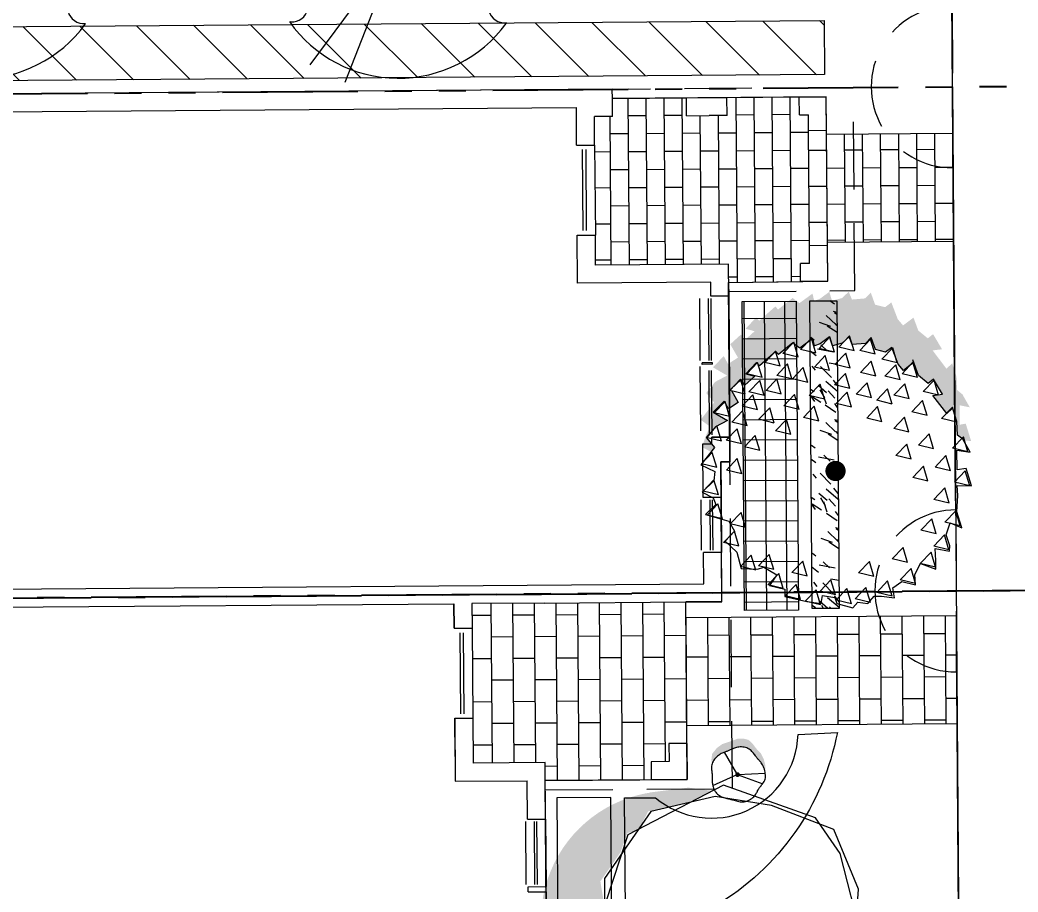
# Model space of a CAD drawing. Header units: feet. Extents: x 919634 to 928945, y 707022 to 708026.
# Drawn here: x 920291.28 to 920328.21, y 707419.77 to 707452.06 of the extents above; entities that cross this region are included whole.
import ezdxf

# ---------------------------------------------------------------- set-up
doc = ezdxf.new("R2010")
doc.units = ezdxf.units.FT
doc.header["$LTSCALE"] = 20
doc.header["$MEASUREMENT"] = 0
for name, pattern in [('HIDDEN2', [0.1875, 0.125, -0.0625]), ('Site Plan$0$HIDDEN2', [0.1875, 0.125, -0.0625]), ('Site Plan$0$PHANTOM2', [1.25, 0.625, -0.125, 0.125, -0.125, 0.125, -0.125])]:
    doc.linetypes.add(name, pattern=pattern)
for name, color, linetype in [('-u-site-utility clear zone', 252, 'HIDDEN2'), ('-u-site-xref', 7, 'Continuous'), ('LK-TREE-013M', 6, 'Continuous'), ('LK-TREE-035M', 123, 'Continuous'), ('LK-TREE-050M', 2, 'Continuous'), ('LK-TREE-TRNK', 32, 'Continuous'), ('LP-ANNO-LABL-SHRB', 2, 'Continuous'), ('LP-PATT-SHAR', 4, 'Continuous'), ('LP-SHAR-BRDR-CONT', 123, 'Continuous'), ('LP-TREE', 15, 'Continuous'), ('Site Plan$0$-u-site-bldg_interior', 252, 'Continuous'), ('Site Plan$0$SP-BLDG-ROOF ABOVE', 4, 'Site Plan$0$HIDDEN2'), ('Site Plan$0$SP-LOT PAVERS', 254, 'Continuous'), ('x-Villa6-LP Block$0$L-002', 253, 'Continuous'), ('x-Villa6-LP Block$0$LK-SHRB-013M', 253, 'Continuous'), ('x-Villa6-LP Block$0$LK-SHRB-035M', 253, 'Continuous'), ('x-Villa6-LP Block$0$LK-SHRB-TRNK', 253, 'Continuous'), ('x-Villa6-LP Block$0$LK-TREE-013M', 253, 'Continuous'), ('x-Villa6-LP Block$0$LK-TREE-025M', 253, 'Continuous'), ('x-Villa6-LP Block$0$LK-TREE-050M', 253, 'Continuous'), ('x-Villa6-LP Block$0$LK-TREE-TRNK', 253, 'Continuous'), ('x-Villa6-LP Block$0$LP-PATT-SHAR', 253, 'Continuous'), ('x-Villa6-LP Block$0$LP-SHAR-BRDR-CONT', 253, 'Continuous'), ('x-Villa6-LP Block$0$LP-SHRB', 253, 'Continuous'), ('x-Villa6-LP Block$0$LP-TREE', 253, 'Continuous')]:
    doc.layers.add(name, color=color, linetype=linetype)
for name, color, linetype, lineweight in [('Site Plan$0$SP-LOT LINES', 252, 'Site Plan$0$PHANTOM2', 40), ('Site Plan$0$SP-SIDEWALK', 2, 'Continuous', 25), ('SP-BUILDING-FOOTPRINT', 1, 'Continuous', 25)]:
    doc.layers.add(name, color=color, linetype=linetype, lineweight=lineweight)
for name, color, linetype, plot in [('x-Villa6-LP Block$0$LK-SHRB-SHAD', 253, 'Continuous', False), ('x-Villa6-LP Block$0$LK-TREE-SHAD', 253, 'Continuous', False), ('x-Villa6-LP Block$0$LK-TREE-SHAD-SM30', 253, 'Continuous', False), ('x-Villa6-LP Block$0$LK-TREE-SHAD-SM40', 253, 'Continuous', False), ('x-Villa6-LP Block$0$LK-TREE-SHAD-SM50', 253, 'Continuous', False)]:
    doc.layers.add(name, color=color, linetype=linetype, plot=plot)
doc.layers.get('-u-site-xref').off()

# ---------------------------------------------------------------- blocks, each defined once
blk = doc.blocks.new('Site Plan')
at = {"layer": 'Site Plan$0$SP-LOT PAVERS', "extrusion": (7.49369e-08, 5.50407e-10, 1)}
h = blk.add_hatch(dxfattribs=at)
h.set_pattern_fill('AR-B816', color=256, scale=0.083333, angle=90.4271)
h.set_pattern_definition([(90.42714, (920326.4764, 707355.93586), (-0.666648, -0.00497), []), (180.42714, (920326.4764, 707355.93586), (-0.661678, -0.671618), [0.666667, -0.666667])])
h.paths.add_polyline_path([(920321.124, 707447.835), (920321.124, 707447.965), (920320.457, 707447.96), (920320.452, 707448.546), (920320.119, 707448.543), (920320.114, 707449.209), (920317.437, 707449.189), (920317.441, 707448.523), (920315.942, 707448.512), (920315.937, 707449.179), (920313.198, 707449.157), (920313.203, 707448.492), (920312.536, 707448.487), (920312.577, 707442.987), (920317.494, 707443.023), (920317.499, 707442.345), (920320.165, 707442.377), (920320.16, 707443.043), (920320.493, 707443.046), (920320.489, 707443.701), (920321.155, 707443.706), (920321.154, 707443.835), (920325.821, 707443.869), (920325.791, 707447.869)])
h = blk.add_hatch(dxfattribs=at)
h.set_pattern_fill('AR-B816', color=256, scale=0.1, angle=90.4271)
h.set_pattern_definition([(90.4271, (920324.50176, 707352.52614), (-0.799978, -0.005964), []), (180.4271, (920324.50176, 707352.52614), (-0.794014, -0.805942), [0.8, -0.8])])
h.paths.add_polyline_path([(920315.924, 707429.936), (920315.92, 707430.511), (920308.004, 707430.452), (920308.048, 707424.547), (920310.714, 707424.567), (920310.719, 707423.899), (920314.636, 707423.929), (920314.631, 707424.596), (920315.298, 707424.601), (920315.293, 707425.266), (920315.959, 707425.272), (920315.954, 707425.936), (920325.954, 707426.011), (920325.924, 707430.011)])
at = {"layer": 'Site Plan$0$-u-site-bldg_interior', "extrusion": (7.49369e-08, 5.50407e-10, 1)}
for p, q in [((920313.195, 707449.494, 0), (920272.78, 707449.193, 0)), ((920313.198, 707449.156, 0), (920313.195, 707449.492, 0)), ((920313.198, 707449.158, 0), (920315.937, 707449.179, 0)), ((920313.203, 707448.492, 0), (920313.198, 707449.158, 0)), ((920315.937, 707449.179, 0), (920317.437, 707449.19, 0)), ((920315.942, 707448.512, 0), (920315.937, 707449.179, 0)), ((920317.437, 707449.19, 0), (920320.114, 707449.21, 0)), ((920317.441, 707448.523, 0), (920317.437, 707449.19, 0)), ((920320.114, 707449.21, 0), (920321.114, 707449.217, 0)), ((920320.119, 707448.543, 0), (920320.114, 707449.21, 0)), ((920321.124, 707447.965, 0), (920321.114, 707449.217, 0)), ((920273.451, 707448.529, 0), (920311.867, 707448.815, 0)), ((920311.877, 707447.425, 0), (920311.867, 707448.815, 0)), ((920313.203, 707448.492, 0), (920312.536, 707448.487, 0)), ((920312.544, 707447.43, 0), (920312.536, 707448.487, 0)), ((920315.942, 707448.512, 0), (920316.775, 707448.518, 0)), ((920317.441, 707448.523, 0), (920316.775, 707448.518, 0)), ((920320.119, 707448.543, 0), (920320.452, 707448.546, 0)), ((920320.457, 707447.96, 0), (920320.452, 707448.546, 0)), ((920321.124, 707447.965, 0), (920320.457, 707447.96, 0)), ((920321.155, 707443.706, 0), (920321.124, 707447.965, 0)), ((920311.877, 707447.425, 0), (920312.544, 707447.43, 0)), ((920312.087, 707447.26, 0), (920312.109, 707444.26, 0)), ((920312.212, 707447.261, 0), (920312.234, 707444.261, 0)), ((920312.544, 707447.43, 0), (920312.569, 707444.097, 0)), ((920311.902, 707444.092, 0), (920312.569, 707444.097, 0)), ((920311.915, 707442.315, 0), (920311.902, 707444.092, 0)), ((920312.577, 707442.987, 0), (920312.569, 707444.097, 0)), ((920321.155, 707443.706, 0), (920320.489, 707443.701, 0)), ((920320.493, 707443.046, 0), (920320.489, 707443.701, 0)), ((920321.165, 707442.384, 0), (920321.155, 707443.706, 0)), ((920320.493, 707443.046, 0), (920320.16, 707443.043, 0)), ((920320.165, 707442.377, 0), (920320.16, 707443.043, 0)), ((920317.499, 707442.345, 0), (920320.165, 707442.377, 0)), ((920321.165, 707442.384, 0), (920320.165, 707442.377, 0)), ((920316.42, 707441.744, 0), (920316.437, 707439.452, 0)), ((920316.748, 707441.747, 0), (920316.765, 707439.455, 0)), ((920316.84, 707441.747, 0), (920316.858, 707439.455, 0)), ((920317.502, 707441.847, 0), (920317.541, 707436.618, 0)), ((920316.439, 707439.225, 0), (920316.456, 707436.843, 0)), ((920316.906, 707439.372, 0), (920316.521, 707439.369, 0)), ((920316.521, 707439.309, 0), (920316.521, 707439.369, 0)), ((920316.907, 707439.312, 0), (920316.521, 707439.309, 0)), ((920316.907, 707439.312, 0), (920316.906, 707439.372, 0)), ((920316.768, 707439.078, 0), (920316.786, 707436.695, 0)), ((920316.86, 707439.079, 0), (920316.878, 707436.696, 0)), ((920317.541, 707436.618, 0), (920316.879, 707436.613, 0)), ((920317.225, 707434.384, 0), (920317.24, 707432.346, 0)), ((920316.475, 707434.295, 0), (920316.489, 707432.424, 0)), ((920316.803, 707434.297, 0), (920316.817, 707432.427, 0)), ((920316.896, 707434.298, 0), (920316.91, 707432.427, 0)), ((920317.24, 707432.346, 0), (920316.573, 707432.341, 0)), ((920316.582, 707431.183, 0), (920316.573, 707432.341, 0)), ((920317.248, 707431.188, 0), (920317.24, 707432.346, 0)), ((920273.583, 707430.862, 0), (920316.582, 707431.183, 0)), ((920317.253, 707430.523, 0), (920317.248, 707431.188, 0)), ((920271.588, 707430.181, 0), (920307.337, 707430.447, 0)), ((920307.337, 707430.447, 0), (920307.344, 707429.539, 0)), ((920307.344, 707429.539, 0), (920307.337, 707430.447, 0)), ((920310.67, 707430.472, 0), (920308.004, 707430.452, 0)), ((920308.004, 707430.452, 0), (920308.01, 707429.544, 0)), ((920310.67, 707430.472, 0), (920315.92, 707430.511, 0)), ((920317.253, 707430.523, 0), (920315.92, 707430.513, 0)), ((920315.92, 707430.513, 0), (920317.253, 707430.523, 0)), ((920315.959, 707425.272, 0), (920315.92, 707430.511, 0)), ((920307.344, 707429.539, 0), (920308.01, 707429.544, 0)), ((920308.01, 707429.544, 0), (920308.035, 707426.21, 0)), ((920307.553, 707429.374, 0), (920307.576, 707426.374, 0)), ((920307.678, 707429.374, 0), (920307.701, 707426.375, 0)), ((920307.369, 707426.205, 0), (920308.035, 707426.21, 0)), ((920308.035, 707426.21, 0), (920308.048, 707424.547, 0)), ((920307.369, 707426.205, 0), (920307.386, 707423.875, 0)), ((920307.379, 707424.789, 0), (920307.369, 707426.205, 0)), ((920315.959, 707425.272, 0), (920315.293, 707425.267, 0)), ((920315.293, 707425.267, 0), (920315.298, 707424.601, 0)), ((920315.959, 707425.272, 0), (920315.969, 707423.939, 0)), ((920310.714, 707424.567, 0), (920308.048, 707424.547, 0)), ((920310.73, 707422.473, 0), (920310.714, 707424.567, 0)), ((920315.298, 707424.601, 0), (920314.631, 707424.596, 0)), ((920314.631, 707424.596, 0), (920314.636, 707423.929, 0)), ((920307.386, 707423.875, 0), (920310.053, 707423.895, 0)), ((920310.063, 707422.468, 0), (920310.053, 707423.895, 0)), ((920314.636, 707423.929, 0), (920310.719, 707423.9, 0)), ((920315.969, 707423.939, 0), (920314.636, 707423.929, 0)), ((920309.981, 707422.384, 0), (920309.998, 707420.051, 0)), ((920310.063, 707422.468, 0), (920310.73, 707422.473, 0)), ((920310.301, 707422.387, 0), (920310.318, 707420.053, 0)), ((920310.394, 707422.387, 0), (920310.411, 707420.054, 0)), ((920310.73, 707422.473, 0), (920310.749, 707419.973, 0)), ((920310.082, 707419.968, 0), (920310.749, 707419.973, 0)), ((920310.083, 707419.781, 0), (920310.082, 707419.968, 0)), ((920310.75, 707419.786, 0), (920310.749, 707419.973, 0)), ((920310.083, 707419.781, 0), (920310.75, 707419.786, 0)), ((920310.75, 707419.786, 0), (920310.769, 707417.286, 0))]:
    blk.add_line(p, q, dxfattribs=at)
at = {"layer": 'Site Plan$0$-u-site-bldg_interior', "extrusion": (7.49369e-08, 5.50407e-10, 1), "elevation": 0.069}
for points in [[(920317.502, 707441.915), (920317.494, 707443.023), (920312.577, 707442.987)], [(920317.499, 707442.345), (920317.502, 707441.835), (920316.84, 707441.831), (920316.836, 707442.352), (920311.915, 707442.315)], [(920317.215, 707435.699), (920317.548, 707435.702), (920317.541, 707436.618)]]:
    blk.add_lwpolyline(points, dxfattribs=at)
blk.add_lwpolyline([(920317.541, 707436.618), (920317.548, 707435.702), (920317.215, 707435.699), (920317.225, 707434.384), (920316.558, 707434.379), (920316.543, 707436.361), (920316.881, 707436.364), (920316.879, 707436.613)], close=True, dxfattribs=at)
at = {"layer": 'Site Plan$0$SP-BLDG-ROOF ABOVE', "extrusion": (7.49369e-08, 5.50407e-10, 1)}
for p, q in [((920322.112, 707449.558, 0), (920313.195, 707449.492, 0)), ((920322.168, 707442.04, 0), (920322.112, 707449.558, 0)), ((920317.501, 707442.005, 0), (920322.168, 707442.04, 0))]:
    blk.add_line(p, q, dxfattribs=at)
at = {"layer": 'Site Plan$0$SP-BLDG-ROOF ABOVE', "extrusion": (7.49369e-08, 5.50407e-10, 1), "elevation": 0.069}
blk.add_lwpolyline([(920310.722, 707423.551), (920317.638, 707423.602), (920317.548, 707435.7)], dxfattribs=at)
at = {"layer": 'Site Plan$0$SP-LOT LINES', "ltscale": 0.4, "extrusion": (7.49369e-08, 5.50407e-10, 1)}
for p, q in [((920258.78, 707449.086, 0), (920348.778, 707449.757)), ((920348.918, 707431.091), (920258.919, 707430.42, 0)), ((920258.919, 707430.42, 0), (920348.918, 707431.091))]:
    blk.add_line(p, q, dxfattribs=at)
at = {"layer": 'Site Plan$0$SP-SIDEWALK'}
for p, q in [((920325.874, 707436.92), (920325.658, 707466.108)), ((920325.893, 707434.253), (920325.874, 707436.92)), ((920326.031, 707415.587), (920325.93, 707429.254))]:
    blk.add_line(p, q, dxfattribs=at)
at = {"layer": 'Site Plan$0$SP-SIDEWALK', "extrusion": (7.49369e-08, 5.50407e-10, 1)}
for p, q in [((920321.125, 707447.835, 0), (920325.788, 707447.869, 0)), ((920321.154, 707443.835, 0), (920325.817, 707443.869, 0)), ((920315.924, 707429.936, 0), (920325.925, 707430.011, 0)), ((920315.954, 707425.936, 0), (920325.955, 707426.011, 0))]:
    blk.add_line(p, q, dxfattribs=at)
at = {"layer": 'Site Plan$0$SP-SIDEWALK', "extrusion": (7.49369e-08, 5.50407e-10, 1), "elevation": 0.069}
for points in [[(920325.777, 707449.585), (920326.624, 707335.922)], [(920325.779, 707449.585), (920326.626, 707335.922)]]:
    blk.add_lwpolyline(points, dxfattribs=at)
blk = doc.blocks.new('x-Villa6-LP Block$0$TREE-SIMP-007')
at = {"layer": 'x-Villa6-LP Block$0$LK-TREE-SHAD'}
blk.add_hatch(color=256, dxfattribs=at).paths.add_polyline_path([(0.0446, 0.4933), (0.1186, 0.5129), (0.2186, 0.5107), (0.362, 0.476), (0.4816, 0.4108), (0.5968, 0.2935), (0.6686, 0.0957), (0.6708, -0.0759), (0.6294, -0.2193), (0.5555, -0.3345), (0.436, -0.4301), (0.3012, -0.4952), (0.1533, -0.5126), (0.062, -0.4996), (0.1533, -0.4561), (0.3099, -0.4214), (0.349, -0.3475), (0.3903, -0.3388), (0.4186, -0.2628), (0.4968, -0.152), (0.4816, -0.0542), (0.5142, 0.0197), (0.4794, 0.124), (0.4599, 0.3326), (0.3925, 0.3565), (0.1838, 0.4868)])
at = {"layer": 'x-Villa6-LP Block$0$LK-TREE-SHAD-SM30'}
h = blk.add_hatch(color=256, dxfattribs=at)
edge = h.paths.add_edge_path()
edge.add_arc((0.2278, 0), 0.5, 268.9557, 451.0443)
edge.add_arc((0.2096, 0), 0.5, -88.9557, 88.9557, ccw=False)
at = {"layer": 'x-Villa6-LP Block$0$LK-TREE-SHAD-SM40'}
h = blk.add_hatch(color=256, dxfattribs=at)
edge = h.paths.add_edge_path()
edge.add_arc((0.2096, 0), 0.5, 271.0443, 448.9557)
edge.add_arc((0.2096, 0), 0.5, 88.9557, 91.3924)
edge.add_arc((0.1853, 0), 0.5, -88.6076, 88.6076, ccw=False)
edge.add_arc((0.2096, 0), 0.5, 268.6076, 271.0443)
at = {"layer": 'x-Villa6-LP Block$0$LK-TREE-SHAD-SM50'}
h = blk.add_hatch(color=256, dxfattribs=at)
edge = h.paths.add_edge_path()
edge.add_arc((0.1853, 0), 0.5, 271.3924, 448.6076)
edge.add_arc((0.1853, 0), 0.5, 88.6076, 95.2219)
edge.add_arc((0.1591, -0.0014), 0.4997, -86.0659, 92.2148, ccw=False)
edge.add_arc((0.1853, 0), 0.5, 270.9269, 271.3924)
at = {"layer": 'x-Villa6-LP Block$0$LK-TREE-025M'}
blk.add_lwpolyline([(-0.0996, 0.5009), (-0.3296, 0.3389), (-0.4764, 0.2162), (-0.5027, -0.1144), (-0.4085, -0.3466), (-0.1675, -0.4407), (0.0494, -0.4779), (0.2992, -0.421), (0.4811, -0.1626), (0.4811, -0.0028), (0.4592, 0.3235), (0.1787, 0.4418), (-0.0229, 0.525)], close=True, dxfattribs=at)
at = {"layer": 'x-Villa6-LP Block$0$LK-TREE-050M'}
blk.add_lwpolyline([(-0.0032, 0.4987), (-0.3274, 0.4199), (-0.5137, 0.0761), (-0.4326, -0.2524), (-0.3384, -0.3925), (0.0166, -0.5217), (0.3891, -0.3312), (0.5074, 0.0213), (0.3934, 0.352), (0.1831, 0.4834)], close=True, dxfattribs=at)
at = {"layer": 'x-Villa6-LP Block$0$LK-TREE-TRNK', "const_width": 0.0375}
blk.add_lwpolyline([(-0.0187, 0, 1), (0.0188, 0, 1)], format="xyb", close=True, dxfattribs=at)
blk = doc.blocks.new('x-Villa6-LP Block$0$TREE-EVGR-001')
at = {"layer": 'x-Villa6-LP Block$0$LK-TREE-SHAD'}
blk.add_hatch(color=256, dxfattribs=at).paths.add_polyline_path([(0.109, -0.4758), (0.1079, -0.5039), (0.1722, -0.4845), (0.1683, -0.4622), (0.2405, -0.4622), (0.2327, -0.5), (0.2814, -0.4728), (0.297, -0.4533), (0.3476, -0.4513), (0.3963, -0.4359), (0.3769, -0.4143), (0.4451, -0.3637), (0.449, -0.3988), (0.5055, -0.3656), (0.4899, -0.3462), (0.5191, -0.3111), (0.5673, -0.2935), (0.5386, -0.2546), (0.562, -0.2351), (0.6244, -0.2118), (0.6068, -0.1884), (0.6166, -0.1514), (0.6614, -0.1358), (0.64, -0.1144), (0.6361, -0.0657), (0.6653, -0.054), (0.6419, -0.0287), (0.6322, 0.0083), (0.6653, 0.0181), (0.64, 0.0531), (0.6322, 0.0745), (0.6594, 0.0804), (0.6244, 0.1291), (0.6341, 0.1427), (0.6438, 0.1544), (0.601, 0.2089), (0.6127, 0.2187), (0.5601, 0.279), (0.5717, 0.2907), (0.5308, 0.3297), (0.5211, 0.2966), (0.4879, 0.3336), (0.5094, 0.3472), (0.4735, 0.3871), (0.4236, 0.3589), (0.4003, 0.3959), (0.4295, 0.4115), (0.3886, 0.4524), (0.3574, 0.3998), (0.334, 0.4446), (0.2931, 0.4777), (0.258, 0.4485), (0.1937, 0.4991), (0.1683, 0.4644), (0.1333, 0.4806), (0.0923, 0.4952), (0.0746, 0.4614), (0.091, 0.4485), (0.1261, 0.4777), (0.167, 0.4446), (0.1904, 0.3998), (0.2216, 0.4524), (0.2625, 0.4115), (0.2333, 0.3959), (0.2566, 0.3589), (0.3065, 0.3871), (0.3424, 0.3472), (0.3209, 0.3336), (0.3541, 0.2966), (0.3638, 0.3297), (0.4047, 0.2907), (0.3931, 0.279), (0.4457, 0.2187), (0.434, 0.2089), (0.4768, 0.1544), (0.4671, 0.1427), (0.4574, 0.1291), (0.4924, 0.0804), (0.4652, 0.0745), (0.473, 0.0531), (0.4983, 0.0181), (0.4652, 0.0083), (0.4749, -0.0287), (0.4983, -0.054), (0.4691, -0.0657), (0.473, -0.1144), (0.4944, -0.1358), (0.4496, -0.1514), (0.4398, -0.1884), (0.4574, -0.2118), (0.395, -0.2351), (0.3716, -0.2546), (0.4003, -0.2935), (0.3521, -0.3111), (0.3229, -0.3462), (0.3385, -0.3656), (0.282, -0.3988), (0.2781, -0.3637), (0.2099, -0.4143), (0.2293, -0.4359), (0.1806, -0.4513), (0.13, -0.4533), (0.1144, -0.4728)])
at = {"layer": 'x-Villa6-LP Block$0$LK-TREE-013M'}
for p, q in [((-0.0858, 0.4354), (-0.0718, 0.4921)), ((-0.0297, 0.4516), (-0.0718, 0.4921)), ((0.0161, 0.4409), (0.0301, 0.4975)), ((0.0721, 0.4571), (0.0301, 0.4975)), ((-0.1749, 0.4209), (-0.1609, 0.4775)), ((-0.1189, 0.4371), (-0.1609, 0.4775)), ((-0.0858, 0.4354), (-0.0297, 0.4516)), ((0.0161, 0.4409), (0.0721, 0.4571)), ((0.1143, 0.4227), (0.1284, 0.4793)), ((0.1704, 0.4389), (0.1284, 0.4793)), ((0.2053, 0.3918), (0.2193, 0.4484)), ((0.2614, 0.408), (0.2193, 0.4484)), ((-0.2768, 0.3609), (-0.2628, 0.4175)), ((-0.2208, 0.3771), (-0.2628, 0.4175)), ((-0.1749, 0.4209), (-0.1189, 0.4371)), ((0.1143, 0.4227), (0.1704, 0.4389)), ((0.2053, 0.3918), (0.2614, 0.408)), ((-0.2768, 0.3609), (-0.2208, 0.3771)), ((-0.2077, 0.3354), (-0.1937, 0.3921)), ((-0.1516, 0.3516), (-0.1937, 0.3921)), ((-0.0076, 0.3482), (0.0065, 0.4048)), ((0.0485, 0.3643), (0.0065, 0.4048)), ((0.1034, 0.3482), (0.1174, 0.4048)), ((0.1595, 0.3643), (0.1174, 0.4048)), ((0.1702, 0.3272), (0.1842, 0.3838)), ((0.2262, 0.3433), (0.1842, 0.3838)), ((0.2872, 0.3336), (0.3012, 0.3902)), ((0.3432, 0.3498), (0.3012, 0.3902)), ((-0.366, 0.2991), (-0.352, 0.3557)), ((-0.3099, 0.3152), (-0.352, 0.3557)), ((-0.2077, 0.3354), (-0.1516, 0.3516)), ((-0.0076, 0.3482), (0.0485, 0.3643)), ((0.0779, 0.2809), (0.092, 0.3375)), ((0.134, 0.297), (0.092, 0.3375)), ((0.1034, 0.3482), (0.1595, 0.3643)), ((0.1702, 0.3272), (0.2262, 0.3433)), ((0.229, 0.2882), (0.243, 0.3448)), ((0.285, 0.3043), (0.243, 0.3448)), ((0.2872, 0.3336), (0.3432, 0.3498)), ((-0.366, 0.2991), (-0.3099, 0.3152)), ((0.0779, 0.2809), (0.134, 0.297)), ((0.229, 0.2882), (0.285, 0.3043)), ((0.2824, 0.2625), (0.2964, 0.3191)), ((0.3384, 0.2786), (0.2964, 0.3191)), ((0.349, 0.27), (0.3631, 0.3266)), ((0.4051, 0.2861), (0.3631, 0.3266)), ((-0.3648, 0.2323), (-0.3507, 0.2889)), ((-0.3087, 0.2485), (-0.3507, 0.2889)), ((0.1798, 0.2263), (0.1939, 0.283)), ((0.2359, 0.2425), (0.1939, 0.283)), ((0.2824, 0.2625), (0.3384, 0.2786)), ((0.349, 0.27), (0.4051, 0.2861)), ((0.3909, 0.2027), (0.4049, 0.2593)), ((0.4469, 0.2189), (0.4049, 0.2593)), ((-0.4351, 0.1972), (-0.4211, 0.2539)), ((-0.3791, 0.2134), (-0.4211, 0.2539)), ((-0.3648, 0.2323), (-0.3087, 0.2485)), ((0.1798, 0.2263), (0.2359, 0.2425)), ((0.2872, 0.1991), (0.3012, 0.2557)), ((0.3432, 0.2152), (0.3012, 0.2557)), ((-0.4769, 0.1331), (-0.4629, 0.1898)), ((-0.4209, 0.1493), (-0.4629, 0.1898)), ((-0.4351, 0.1972), (-0.3791, 0.2134)), ((0.1362, 0.1645), (0.1502, 0.2211)), ((0.1922, 0.1807), (0.1502, 0.2211)), ((0.229, 0.1336), (0.243, 0.1902)), ((0.285, 0.1498), (0.243, 0.1902)), ((0.2872, 0.1991), (0.3432, 0.2152)), ((0.3428, 0.159), (0.3568, 0.2156)), ((0.3988, 0.1752), (0.3568, 0.2156)), ((0.3909, 0.2027), (0.4469, 0.2189)), ((0.4236, 0.1354), (0.4377, 0.192)), ((0.4797, 0.1516), (0.4377, 0.192)), ((-0.4769, 0.1331), (-0.4209, 0.1493)), ((-0.3896, 0.1081), (-0.3756, 0.1648)), ((-0.3336, 0.1243), (-0.3756, 0.1648)), ((0.1362, 0.1645), (0.1922, 0.1807)), ((0.229, 0.1336), (0.285, 0.1498)), ((0.329, 0.1009), (0.3431, 0.1575)), ((0.3428, 0.159), (0.3988, 0.1752)), ((0.3851, 0.117), (0.3431, 0.1575)), ((0.4236, 0.1354), (0.4797, 0.1516)), ((-0.497, 0.0591), (-0.4829, 0.1157)), ((-0.4409, 0.0752), (-0.4829, 0.1157)), ((-0.3896, 0.1081), (-0.3336, 0.1243)), ((0.1853, 0.0609), (0.1993, 0.1175)), ((0.2413, 0.077), (0.1993, 0.1175)), ((0.329, 0.1009), (0.3851, 0.117)), ((0.4382, 0.07), (0.4522, 0.1266)), ((0.4942, 0.0861), (0.4522, 0.1266)), ((-0.497, 0.0591), (-0.4409, 0.0752)), ((0.1853, 0.0609), (0.2413, 0.077)), ((0.2672, 0.0391), (0.2812, 0.0957)), ((0.3232, 0.0552), (0.2812, 0.0957)), ((0.3727, 0.0191), (0.3867, 0.0757)), ((0.4287, 0.0352), (0.3867, 0.0757)), ((0.4382, 0.07), (0.4942, 0.0861)), ((-0.4597, 0.0038), (-0.4457, 0.0604)), ((-0.4036, 0.0199), (-0.4457, 0.0604)), ((0.2672, 0.0391), (0.3232, 0.0552)), ((0.4418, 0.0009), (0.4559, 0.0575)), ((0.4979, 0.017), (0.4559, 0.0575)), ((-0.4933, -0.0555), (-0.4793, 0.0011)), ((-0.4373, -0.0393), (-0.4793, 0.0011)), ((-0.4597, 0.0038), (-0.4036, 0.0199)), ((0.3054, -0.0555), (0.3194, 0.0011)), ((0.3614, -0.0393), (0.3194, 0.0011)), ((0.3727, 0.0191), (0.4287, 0.0352)), ((0.4418, 0.0009), (0.4979, 0.017)), ((0.2362, -0.061), (0.2503, -0.0043)), ((0.2923, -0.0448), (0.2503, -0.0043)), ((0.3818, -0.0573), (0.3958, -0.0007)), ((0.4378, -0.0412), (0.3958, -0.0007)), ((0.4455, -0.0719), (0.4595, -0.0152)), ((0.5015, -0.0557), (0.4595, -0.0152)), ((-0.4933, -0.0555), (-0.4373, -0.0393)), ((-0.4899, -0.1256), (-0.4759, -0.0689)), ((-0.4338, -0.1094), (-0.4759, -0.0689)), ((0.2362, -0.061), (0.2923, -0.0448)), ((0.3054, -0.0555), (0.3614, -0.0393)), ((0.3818, -0.0573), (0.4378, -0.0412)), ((0.4455, -0.0719), (0.5015, -0.0557)), ((-0.4899, -0.1256), (-0.4338, -0.1094)), ((-0.3933, -0.1391), (-0.3792, -0.0825)), ((-0.3372, -0.123), (-0.3792, -0.0825)), ((0.2708, -0.1355), (0.2848, -0.0789)), ((0.3269, -0.1193), (0.2848, -0.0789)), ((0.3509, -0.1519), (0.3649, -0.0953)), ((0.4069, -0.1357), (0.3649, -0.0953)), ((0.4327, -0.1501), (0.4468, -0.0934)), ((0.4888, -0.1339), (0.4468, -0.0934)), ((-0.3933, -0.1391), (-0.3372, -0.123)), ((0.1817, -0.1737), (0.1957, -0.1171)), ((0.2377, -0.1575), (0.1957, -0.1171)), ((0.2708, -0.1355), (0.3269, -0.1193)), ((0.3509, -0.1519), (0.4069, -0.1357)), ((0.4327, -0.1501), (0.4888, -0.1339)), ((-0.466, -0.2064), (-0.452, -0.1498)), ((-0.41, -0.1903), (-0.452, -0.1498)), ((0.1817, -0.1737), (0.2377, -0.1575)), ((0.2471, -0.2119), (0.2612, -0.1553)), ((0.3032, -0.1957), (0.2612, -0.1553)), ((0.4, -0.2319), (0.414, -0.1753)), ((0.456, -0.2157), (0.414, -0.1753)), ((-0.466, -0.2064), (-0.41, -0.1903)), ((-0.3423, -0.2646), (-0.3283, -0.208)), ((-0.2863, -0.2484), (-0.3283, -0.208)), ((0.1416, -0.2737), (0.1557, -0.2171)), ((0.1977, -0.2575), (0.1557, -0.2171)), ((0.2471, -0.2119), (0.3032, -0.1957)), ((0.2653, -0.2755), (0.2794, -0.2189)), ((0.3214, -0.2594), (0.2794, -0.2189)), ((0.3363, -0.2428), (0.3503, -0.1862)), ((0.3923, -0.2266), (0.3503, -0.1862)), ((0.4, -0.2319), (0.456, -0.2157)), ((-0.4206, -0.2937), (-0.4065, -0.2371)), ((-0.3645, -0.2775), (-0.4065, -0.2371)), ((-0.3423, -0.2646), (-0.2863, -0.2484)), ((0.0416, -0.281), (0.0556, -0.2244)), ((0.0976, -0.2648), (0.0556, -0.2244)), ((0.1416, -0.2737), (0.1977, -0.2575)), ((0.3363, -0.2428), (0.3923, -0.2266)), ((0.3454, -0.3064), (0.3594, -0.2498)), ((0.4014, -0.2903), (0.3594, -0.2498)), ((-0.4206, -0.2937), (-0.3645, -0.2775)), ((-0.0403, -0.3428), (-0.0263, -0.2862)), ((0.0157, -0.3266), (-0.0263, -0.2862)), ((0.0416, -0.281), (0.0976, -0.2648)), ((0.2035, -0.341), (0.2175, -0.2844)), ((0.2595, -0.3248), (0.2175, -0.2844)), ((0.2653, -0.2755), (0.3214, -0.2594)), ((0.3454, -0.3064), (0.4014, -0.2903)), ((-0.3605, -0.3683), (-0.3465, -0.3116)), ((-0.3045, -0.3521), (-0.3465, -0.3116)), ((-0.2368, -0.3719), (-0.2228, -0.3153)), ((-0.1808, -0.3557), (-0.2228, -0.3153)), ((-0.0403, -0.3428), (0.0157, -0.3266)), ((0.0798, -0.3646), (0.0938, -0.308)), ((0.1358, -0.3485), (0.0938, -0.308)), ((0.2035, -0.341), (0.2595, -0.3248)), ((0.2781, -0.3846), (0.2921, -0.328)), ((0.3341, -0.3685), (0.2921, -0.328)), ((-0.3605, -0.3683), (-0.3045, -0.3521)), ((-0.2957, -0.4188), (-0.2817, -0.3621)), ((-0.2397, -0.4026), (-0.2817, -0.3621)), ((-0.2368, -0.3719), (-0.1808, -0.3557)), ((-0.1222, -0.421), (-0.1082, -0.3644)), ((-0.0661, -0.4048), (-0.1082, -0.3644)), ((-0.0021, -0.4264), (0.0119, -0.3698)), ((0.0539, -0.4103), (0.0119, -0.3698)), ((0.0798, -0.3646), (0.1358, -0.3485)), ((0.2781, -0.3846), (0.3341, -0.3685)), ((-0.2957, -0.4188), (-0.2397, -0.4026)), ((-0.2077, -0.461), (-0.1937, -0.4044)), ((-0.1516, -0.4448), (-0.1937, -0.4044)), ((-0.1222, -0.421), (-0.0661, -0.4048)), ((0.178, -0.4519), (0.192, -0.3953)), ((0.2341, -0.4357), (0.192, -0.3953)), ((-0.0585, -0.4974), (-0.0445, -0.4407)), ((-0.0025, -0.4812), (-0.0445, -0.4407)), ((-0.0021, -0.4264), (0.0539, -0.4103)), ((0.067, -0.4919), (0.0811, -0.4353)), ((0.1231, -0.4757), (0.0811, -0.4353)), ((0.178, -0.4519), (0.2341, -0.4357)), ((-0.2077, -0.461), (-0.1516, -0.4448)), ((-0.0585, -0.4974), (-0.0025, -0.4812)), ((0.067, -0.4919), (0.1231, -0.4757))]:
    blk.add_line(p, q, dxfattribs=at)
at = {"layer": 'x-Villa6-LP Block$0$LK-TREE-050M'}
for points in [[(0.3015, 0.3842), (0.2566, 0.3589), (0.2333, 0.3959), (0.2625, 0.4115), (0.2216, 0.4524), (0.1904, 0.3998), (0.167, 0.4446), (0.1261, 0.4777), (0.091, 0.4485), (0.0267, 0.4991), (0.0013, 0.4485), (-0.0337, 0.4524), (-0.0747, 0.4952), (-0.0961, 0.4543), (-0.1214, 0.4446), (-0.1585, 0.4835), (-0.1838, 0.3979), (-0.2208, 0.3764), (-0.2578, 0.4115), (-0.2988, 0.3686), (-0.3592, 0.3531), (-0.3631, 0.2927), (-0.3553, 0.2693), (-0.3845, 0.2206), (-0.4235, 0.2479), (-0.4371, 0.1914), (-0.4644, 0.1914), (-0.4839, 0.1096), (-0.4917, 0.057), (-0.4625, 0.0512), (-0.4703, 0.0064), (-0.4917, -0.0014), (-0.5092, -0.0599), (-0.4878, -0.0793), (-0.4936, -0.1163), (-0.4664, -0.1397), (-0.4664, -0.167), (-0.4722, -0.2157), (-0.4352, -0.2098), (-0.4118, -0.2429), (-0.4254, -0.2936), (-0.3865, -0.2916), (-0.3455, -0.3131), (-0.367, -0.3695), (-0.3358, -0.3695), (-0.291, -0.3676), (-0.3007, -0.4202), (-0.2812, -0.4221), (-0.2403, -0.4085), (-0.1955, -0.4241), (-0.215, -0.4669), (-0.1546, -0.4494), (-0.0941, -0.4533), (-0.0571, -0.4513), (-0.0591, -0.5039), (0.0052, -0.4845), (0.0013, -0.4513), (0.0735, -0.4513), (0.0657, -0.5), (0.1144, -0.4728), (0.13, -0.4533), (0.1806, -0.4513), (0.2235, -0.4377)], [(0.3989, -0.2916), (0.3716, -0.2546), (0.395, -0.2351), (0.4574, -0.2118), (0.4398, -0.1884), (0.4496, -0.1514), (0.4944, -0.1358), (0.473, -0.1144), (0.4691, -0.0657), (0.4983, -0.054), (0.4749, -0.0287), (0.4652, 0.0083), (0.4983, 0.0181), (0.473, 0.0531), (0.4652, 0.0745), (0.4924, 0.0804), (0.4574, 0.1291), (0.4671, 0.1427), (0.4768, 0.1544), (0.434, 0.2089), (0.4457, 0.2187), (0.3931, 0.279), (0.4047, 0.2907), (0.3638, 0.3297), (0.3541, 0.2966), (0.3209, 0.3336), (0.3424, 0.3472), (0.3073, 0.3862)], [(0.2274, -0.4338), (0.2099, -0.4143), (0.2781, -0.3637), (0.282, -0.3988), (0.3385, -0.3656), (0.3229, -0.3462), (0.3521, -0.3111), (0.4106, -0.2897)]]:
    blk.add_lwpolyline(points, dxfattribs=at)
at = {"layer": 'x-Villa6-LP Block$0$LK-TREE-TRNK', "const_width": 0.0375}
blk.add_lwpolyline([(-0.007, -0.0174, 1), (0.007, 0.0174, 1)], format="xyb", close=True, dxfattribs=at)
blk = doc.blocks.new('x-Villa6-LP Block$0$SHRUB-LRG-121')
at = {"layer": 'x-Villa6-LP Block$0$LK-SHRB-SHAD'}
blk.add_hatch(color=256, dxfattribs=at).paths.add_polyline_path([(0.207, 0.499), (0.295, 0.508), (0.412, 0.491), (0.524, 0.398), (0.6, 0.292), (0.643, 0.158), (0.699, -0.002), (0.704, -0.11), (0.678, -0.216), (0.611, -0.291), (0.475, -0.393), (0.41, -0.458), (0.291, -0.516), (0.168, -0.546), (0.088, -0.542), (0.064, -0.531), (0.153, -0.508), (0.239, -0.458), (0.315, -0.391), (0.418, -0.317), (0.503, -0.222), (0.539, -0.136), (0.539, -0.008), (0.505, 0.102), (0.464, 0.184), (0.431, 0.277), (0.367, 0.385), (0.289, 0.456), (0.241, 0.484)])
at = {"layer": 'x-Villa6-LP Block$0$LK-SHRB-013M'}
for p, q in [((-0.21, 0.481), (0.003, 0.005)), ((0.024, 0.012), (0.439, 0.254)), ((0.003, 0.005), (-0.183, -0.49))]:
    blk.add_line(p, q, dxfattribs=at)
at = {"layer": 'x-Villa6-LP Block$0$LK-SHRB-035M'}
blk.add_line((0.003, -0.004), (0.025, -0.54), dxfattribs=at)
blk.add_lwpolyline([(0.366, -0.351), (0.382, -0.34), (0.398, -0.328), (0.416, -0.314), (0.433, -0.3), (0.451, -0.284), (0.467, -0.267), (0.483, -0.248), (0.497, -0.228), (0.509, -0.206), (0.519, -0.182), (0.527, -0.157), (0.534, -0.132), (0.538, -0.106), (0.54, -0.081), (0.541, -0.056), (0.539, -0.031), (0.536, -0.008), (0.532, 0.014), (0.526, 0.034), (0.519, 0.054), (0.511, 0.073), (0.504, 0.09), (0.496, 0.107), (0.489, 0.122), (0.483, 0.137), (0.477, 0.151), (0.471, 0.164), (0.466, 0.177), (0.461, 0.19), (0.456, 0.204), (0.451, 0.217), (0.446, 0.232), (0.441, 0.247), (0.435, 0.263), (0.429, 0.28), (0.421, 0.297), (0.413, 0.315), (0.403, 0.333), (0.391, 0.352), (0.378, 0.371), (0.362, 0.39), (0.345, 0.409), (0.326, 0.427), (0.305, 0.444), (0.284, 0.46), (0.262, 0.474), (0.239, 0.486), (0.215, 0.495), (0.192, 0.502), (0.168, 0.506), (0.145, 0.507), (0.122, 0.507), (0.1, 0.506), (0.079, 0.504), (0.059, 0.502), (0.04, 0.499), (0.022, 0.498), (0.006, 0.496), (-0.009, 0.495), (-0.024, 0.494), (-0.039, 0.494), (-0.055, 0.494), (-0.071, 0.493), (-0.088, 0.494), (-0.107, 0.494), (-0.126, 0.494), (-0.147, 0.493), (-0.169, 0.492), (-0.191, 0.489), (-0.214, 0.486), (-0.236, 0.48), (-0.259, 0.473), (-0.281, 0.464), (-0.302, 0.453), (-0.323, 0.44), (-0.342, 0.426), (-0.361, 0.41), (-0.378, 0.392), (-0.393, 0.374), (-0.407, 0.355), (-0.419, 0.335), (-0.429, 0.314), (-0.438, 0.293), (-0.445, 0.272), (-0.452, 0.252), (-0.457, 0.232), (-0.462, 0.213), (-0.466, 0.195), (-0.469, 0.178), (-0.473, 0.163), (-0.477, 0.148), (-0.481, 0.133), (-0.485, 0.118), (-0.489, 0.102), (-0.494, 0.086), (-0.5, 0.068), (-0.506, 0.048), (-0.513, 0.027), (-0.519, 0.004), (-0.525, -0.02), (-0.529, -0.045), (-0.532, -0.07), (-0.533, -0.097), (-0.531, -0.123), (-0.525, -0.15), (-0.517, -0.177), (-0.507, -0.203), (-0.495, -0.228), (-0.481, -0.252), (-0.466, -0.274), (-0.45, -0.295), (-0.434, -0.313), (-0.418, -0.328), (-0.402, -0.341), (-0.386, -0.352), (-0.371, -0.362), (-0.356, -0.37), (-0.342, -0.377), (-0.328, -0.384), (-0.315, -0.39), (-0.303, -0.397), (-0.291, -0.403), (-0.28, -0.411), (-0.268, -0.418), (-0.257, -0.427), (-0.245, -0.436), (-0.233, -0.446), (-0.219, -0.457), (-0.205, -0.469), (-0.19, -0.482), (-0.173, -0.495), (-0.155, -0.507), (-0.136, -0.519), (-0.114, -0.529), (-0.092, -0.537), (-0.067, -0.542), (-0.04, -0.545), (-0.013, -0.545), (0.016, -0.542), (0.045, -0.538), (0.073, -0.532), (0.101, -0.524), (0.127, -0.515), (0.151, -0.506), (0.172, -0.496), (0.191, -0.486), (0.208, -0.475), (0.224, -0.465), (0.237, -0.455), (0.25, -0.444), (0.261, -0.434), (0.272, -0.425), (0.283, -0.416), (0.293, -0.407), (0.304, -0.398), (0.314, -0.389), (0.326, -0.38), (0.338, -0.371), (0.351, -0.361)], close=True, dxfattribs=at)
at = {"layer": 'x-Villa6-LP Block$0$LK-SHRB-TRNK', "const_width": 0.0469}
blk.add_lwpolyline([(-0.023, 0, 1), (0.023, 0, 1)], format="xyb", close=True, dxfattribs=at)
blk = doc.blocks.new('x-Villa6-LP Block', base_point=(60.568, 154.949, 0))
at = {"layer": 'x-Villa6-LP Block$0$LP-PATT-SHAR'}
h = blk.add_hatch(dxfattribs=at)
h.set_pattern_fill('ANSI37', color=256, scale=6, angle=45)
h.set_pattern_definition([(90, (154.89776, 160.7845), (-0.75, -9e-19), []), (180, (154.89776, 160.7845), (-5e-17, -0.75), [])])
h.paths.add_polyline_path([(154.898, 160.785), (154.9, 162.785), (166.345, 162.785), (166.345, 160.785)])
h = blk.add_hatch(dxfattribs=at)
h.set_pattern_fill('LAFX-C235-MULCH', color=256, scale=4, pattern_type=2)
h.set_pattern_definition([(4.236394799, (922375.61448, 708259.54113), (-55.999999999963, -3.999999999998), [0.196788, -108.099101158]), (11.88865804, (922378.04216, 708261.56905), (-19.999999999988, -3.999999999987), [0.28226, -77.38369009]), (18.758650348, (922374.45149, 708261.08933), (-12.0013524932457, -3.9959402314204), [0.40684, -210.837088112]), (26.56505118, (922374.626, 708259.9118), (4, 4), [0.195036, -8.749234976]), (29.291362171, (922374.545965, 708260.53697), (-99.999999999965, -56.000000000016), [0.34172, -187.700846983]), (30.579226872, (922378.1948, 708262.35417), (-67.999999999959, -39.999999999993), [0.18574, -102.029717959]), (30.96375653, (922377.30804, 708260.3043), (-8, -4), [0.59336, -22.730447795]), (31.607502246, (922378.04944, 708261.15473), (-20.000000000025, -11.99999999999), [0.2219, -60.835449442]), (33.69006753, (922376.6175, 708258.5744), (-8, -4), [0.262072, -14.160132096]), (34.69515353, (922377.03912, 708262.1578), (-12, -7.99999999999), [0.34478, -62.900773356]), (35.188743132, (922376.050565, 708258.17461), (-107.9704025626283, -76.042042124729), [0.69372, -214.601423458]), (35.753887254, (922377.77324, 708259.91909), (-28.000000000026, -19.999999999992), [0.44784, -122.775543857]), (36.41637852, (922375.294645, 708259.70101), (-76.0141497079346, -55.980791742727), [0.55096, -208.255153236]), (36.869897646, (922374.764, 708261.7508), (-12, -8), [0.145372, -19.854628052]), (37.184706453, (922374.83672, 708261.22017), (-16, -11.999999999985), [0.26458, -145.337616847]), (38.990994042, (922376.26864, 708260.45697), (-20.000000000004, -16), [0.196388, -107.877662002]), (39.61068824, (922375.927, 708261.59085), (-91.999999999979, -75.999999999911), [0.82084, -149.751405045]), (40.502848385, (922377.693285, 708261.27105), (-135.96590655979, -116.039959726762), [0.45884, -215.170467848]), (41.34777722, (922374.844, 708260.70417), (-31.999999999918, -27.999999999934), [0.24204, -132.964550145]), (42.580490783, (922378.129405, 708258.61073), (-47.999999999929, -43.9999999998675), [0.365244, -200.632269924]), (42.847037211, (922375.265565, 708260.92941), (-107.9619766122515, -100.041049604313), [0.68404, -222.92273816]), (43.363422958, (922376.18868, 708261.28557), (-68.00000000008, -64.000000000112), [0.359924, -98.675423192]), (43.958373324, (922376.47216, 708261.04573), (-107.999999999842, -103.999999999884), [0.56544, -155.023745074]), (44.028978069, (922375.72348, 708261.79437), (-116.000000000174, -112.000000000087), [0.303284, -166.597884011]), (44.118596003, (922374.567805, 708258.48717), (-123.941391475146, -120.060532562702), [0.6684, -177.545118527]), (45.909380449, (922377.169965, 708260.64593), (120.000000000068, 124.0000000000745), [0.32384, -177.889514997]), (46.193489424, (922377.7078, 708260.79857), (88.040753431885, 91.961001164119), [0.49352, -132.472645292]), (46.494333591, (922378.45648, 708261.91793), (71.966124761553, 76.032078012109), [0.59128, -109.753650142]), (47.290610043, (922378.1948, 708260.44969), (44.00000000005, 47.99999999999), [0.51436, -70.252845592]), (47.290610043, (922374.6768, 708261.65617), (44.00000000005, 47.99999999999), [0.1286, -70.638629437]), (47.815556684, (922375.614485, 708260.76225), (76.0000000000326, 84.000000000003), [0.3139, -172.428683982]), (48.6913859865, (922376.959165, 708258.5017), (27.9999999999734, 32.0000000000245), [0.63864, -175.088416463]), (48.945186229, (922375.22924, 708261.78709), (80.000000000142, 92.000000000041), [0.298808, -164.139629128]), (49.289153329, (922375.156525, 708258.68341), (23.989608738123, 28.008903452132), [0.41232, -189.619247558]), (50.527540152, (922374.76404, 708260.2316), (35.99999999987, 43.999999999912), [0.64028, -87.450565172]), (50.599339337, (922377.11904, 708259.82457), (35.999999999971, 43.999999999932), [0.26338, -144.677987345]), (51.666659891, (922378.427405, 708259.32305), (59.999999999906, 75.999999999877), [0.398448, -218.873072077]), (52.12501635, (922376.4649, 708260.20257), (12, 16), [0.165748, -45.441267482]), (52.523820439, (922375.55632, 708261.57633), (52.000000000033, 67.999999999948), [0.274768, -150.933697007]), (52.744710546, (922375.82524, 708259.16313), (12.005711480502, 15.995714796359), [0.64836, -124.95417419]), (52.853313302, (922377.67876, 708259.14133), (11.999999999988, 15.999999999997), [0.300924, -165.301008913]), (52.853313302, (922374.56779, 708259.09045), (11.999999999988, 15.999999999997), [0.60184, -165.00008547]), (53.426969021, (922376.87192, 708261.93249), (80.000000000007, 108.000000000085), [0.280572, -154.1215009]), (55.0079798, (922378.2166, 708259.88273), (8, 11.99999999998), [0.266172, -48.560048848]), (55.581635521, (922376.901005, 708260.25345), (51.972638821297, 76.018713577112), [0.4758, -169.27695965]), (55.885527055, (922377.04636, 708261.06753), (7.999999999982, 11.999999999992), [0.54432, -149.228841408]), (56.30993247, (922376.3704, 708258.996), (4, 8), [0.7338, -13.688400686]), (56.30993247, (922375.4546, 708259.3012), (4, 8), [0.28828, -14.133924795]), (56.59217541, (922377.969485, 708262.01245), (108.055268550855, 163.9635902827126), [0.40924, -210.379751976]), (57.14427805, (922374.40061, 708259.56293), (36.026561411081, 55.982915901847), [0.41532, -147.151605013]), (57.99461679, (922375.7235, 708258.5526), (12, 19.99999999998), [0.41144, -37.324493665]), (60.708637829, (922376.791965, 708258.20369), (56.0000000000163, 99.999999999965), [0.3417, -187.700846983]), (62.8188889145, (922376.13052, 708260.18801), (4.000000000004, 7.9999999999994), [0.302324, -166.07075002]), (65.1794586645, (922377.555165, 708261.87433), (23.980169848585, 52.0091477917293), [0.64068, -237.38454054]), (66.250505507, (922375.94156, 708258.90149), (27.999999999995, 63.999999999887), [0.397056, -108.854947861]), (68.19859051, (922375.9997, 708260.5151), (4, 12), [0.548, -20.9926629]), (68.4590240815, (922376.45036, 708261.53269), (51.999999999908, 132.000000000026), [0.296948, -163.116638836]), (69.102234501, (922375.142, 708259.30125), (31.960799133383, 84.014923190774), [0.42792, -145.174275512]), (69.227745318, (922378.34744, 708259.11225), (11.999999999969, 31.999999999995), [0.225444, -123.83905563]), (70.346175942, (922376.901, 708259.214), (4.000000000006, 11.999999999987), [0.64832, -58.815942178]), (70.974393962, (922377.53336, 708258.71977), (4.000000000009, 12.000000000004), [0.44592, -122.256954237]), (71.56505118, (922375.4182, 708260.1735), (-2e-12, 4), [0.6206, -12.028506916]), (72.9794743885, (922377.446165, 708259.29397), (43.999999999947, 144.0000000000047), [0.372476, -204.60557188]), (74.84593195, (922375.425485, 708262.01245), (39.9999999999455, 147.9999999999274), [0.361464, -198.555606126]), (78.690067526, (922375.04024, 708258.1019), (-6e-13, 4), [0.593, -19.803074536]), (79.9194020125, (922378.100325, 708259.22857), (11.999999999941, 67.999999999958), [0.66444, -182.1578872]), (93.066485501, (922376.48668, 708259.79553), (3.963425912546, -76.001916127446), [0.40764, -147.80843339])])
h.paths.add_polyline_path([(166.345, 160.285), (166.345, 159.285), (154.957, 159.285), (154.96, 160.285)])
at = {"layer": 'x-Villa6-LP Block$0$L-002', "elevation": 0}
blk.add_lwpolyline([(150.299, 160.836), (150.365, 159.383, -0.215493), (143.97, 163.952, 0.347914), (138.171, 165.825), (138.189, 167.257), (148, 167.275), (147.997, 166.131, 0.626129)], format="xyb", close=True, dxfattribs=at)
at = {"layer": 'x-Villa6-LP Block$0$L-002'}
blk.add_lwpolyline([(166.345, 160.285), (166.345, 159.285), (154.957, 159.285), (154.96, 160.285)], close=True, dxfattribs=at)
at = {"layer": 'x-Villa6-LP Block$0$LP-SHAR-BRDR-CONT'}
for points in [[(138.193, 169.78), (138.183, 167.78), (148.021, 167.781), (148.021, 169.781)], [(154.898, 160.785), (154.9, 162.785), (166.345, 162.785), (166.345, 160.785)]]:
    blk.add_lwpolyline(points, close=True, dxfattribs=at)
at = {"layer": 'x-Villa6-LP Block$0$LP-SHRB', "xscale": 1.896938157072053, "yscale": 1.896938157072053, "zscale": 3.319641774876093}
blk.add_blockref('x-Villa6-LP Block$0$SHRUB-LRG-121', (148.828, 163.087), dxfattribs=at)
at = {"layer": 'x-Villa6-LP Block$0$LP-TREE', "xscale": 9.553646090099175, "yscale": 9.553646090099175, "zscale": 9.733612224634927, "rotation": 90}
blk.add_blockref('x-Villa6-LP Block$0$TREE-SIMP-007', (143.463, 163.445, 0), dxfattribs=at)
at = {"layer": 'x-Villa6-LP Block$0$LP-TREE', "xscale": 9.969515389928139, "yscale": 9.969515389928139, "zscale": 9.553646090099173}
blk.add_blockref('x-Villa6-LP Block$0$TREE-EVGR-001', (160.044, 159.378, 0), dxfattribs=at)
blk = doc.blocks.new('TREE-DCID-003')
at = {"layer": 'LK-TREE-013M'}
for q in [(-0.3184, 0.4595), (0.4914, 0.1734), (-0.3323, -0.4497)]:
    blk.add_line((0, 0), q, dxfattribs=at)
at = {"layer": 'LK-TREE-035M'}
for q in [(-0.4516, 0.3697), (0.5298, 0.0507), (-0.2009, -0.5161)]:
    blk.add_line((0, 0), q, dxfattribs=at)
at = {"layer": 'LK-TREE-050M'}
for centre, radius, start, end in [((0, 0), 0.5, 94.3498, 204.1975), ((0.0019, 0.4604), 0.06, 145.5617, 37.3741), ((0, 0), 0.5, 335.6607, 84.3619), ((-0.3996, -0.2286), 0.06, 265.5617, 157.3741), ((0.3978, -0.2318), 0.06, 25.5617, 277.3741), ((0, 0), 0.5, 215.058, 323.9795)]:
    blk.add_arc(centre, radius, start, end, dxfattribs=at)
at = {"layer": 'LK-TREE-TRNK', "const_width": 0.0375}
blk.add_lwpolyline([(-0.0188, 0, 1), (0.0187, 0, 1)], format="xyb", close=True, dxfattribs=at)
blk = doc.blocks.new('A$C2b7dc3a7')
at = {"layer": '-u-site-utility clear zone'}
blk.add_lwpolyline([(-3, 0), (3, 0.008)], dxfattribs=at)
blk.add_arc((0, 0), 3, 179.8546, 0.1454, dxfattribs=at)

msp = doc.modelspace()

# ---------------------------------------------------------------- block references
at = {"layer": '-u-site-xref'}
msp.add_blockref('Site Plan', (0, 0), dxfattribs=at)

# ---------------------------------------------------------------- next in the draw order: hatches: boundary and pattern name
at = {"layer": 'LP-PATT-SHAR'}
h = msp.add_hatch(dxfattribs=at)
h.set_pattern_fill('ANSI31', color=256, scale=12, angle=90)
h.set_pattern_definition([(135, (920261.778, 707449.6048), (-1.06066, -1.06066), [])])
h.paths.add_polyline_path([(920258.818, 707449.573), (920258.729, 707451.573), (920321.038, 707452.037), (920321.052, 707450.037)])

# ---------------------------------------------------------------- next in the draw order: linework, layer by layer
at = {"layer": 'LP-SHAR-BRDR-CONT', "elevation": 0}
msp.add_lwpolyline([(920258.818, 707449.573), (920258.818, 707449.573), (920258.729, 707451.573), (920258.729, 707451.573), (920321.038, 707452.037), (920321.052, 707450.037)], close=True, dxfattribs=at)
at = {"layer": 'SP-BUILDING-FOOTPRINT', "extrusion": (7.49369e-08, 5.50407e-10, 1), "elevation": 0.069}
msp.add_lwpolyline([(920273.631, 707335.527), (920317.128, 707335.851), (920317.072, 707343.09), (920316.405, 707343.085), (920316.323, 707354.179), (920316.573, 707354.181), (920316.487, 707365.68), (920309.154, 707365.626), (920309.103, 707372.459), (920313.103, 707372.489), (920312.944, 707393.815), (920317.527, 707393.85), (920317.488, 707399.028), (920317.822, 707399.03), (920317.772, 707405.674), (920321.439, 707405.712), (920321.388, 707412.546), (920313.471, 707412.486), (920313.469, 707412.822), (920310.802, 707412.802), (920310.719, 707423.9), (920315.969, 707423.939), (920315.92, 707430.511), (920317.253, 707430.521), (920317.215, 707435.699), (920317.548, 707435.702), (920317.499, 707442.345), (920321.165, 707442.384), (920321.114, 707449.217), (920313.198, 707449.156), (920313.195, 707449.494), (920272.78, 707449.19), (920272.916, 707430.857), (920270.916, 707430.843), (920271.058, 707411.837), (920273.058, 707411.852), (920273.349, 707372.859), (920271.349, 707372.844), (920271.49, 707353.845), (920273.49, 707353.86), (920273.631, 707335.527)], dxfattribs=at)

# ---------------------------------------------------------------- next in the draw order: block references
at = {"layer": '-u-site-xref', "rotation": 90.42714286982422}
msp.add_blockref('x-Villa6-LP Block', (920326.626, 707335.922, 0), dxfattribs=at)
at = {"layer": 'LP-ANNO-LABL-SHRB', "rotation": 270}
for p in [(920325.776, 707449.588, 0), (920325.912, 707430.922, 0)]:
    msp.add_blockref('A$C2b7dc3a7', p, dxfattribs=at)
at = {"layer": 'LP-TREE', "xscale": 9.855894546090255, "yscale": 9.855894546090255, "zscale": 9.855894546090255}
for p in [(920289.714, 707454.807), (920305.283, 707454.832)]:
    msp.add_blockref('TREE-DCID-003', p, dxfattribs=at)

doc.saveas('drawing.dxf')
